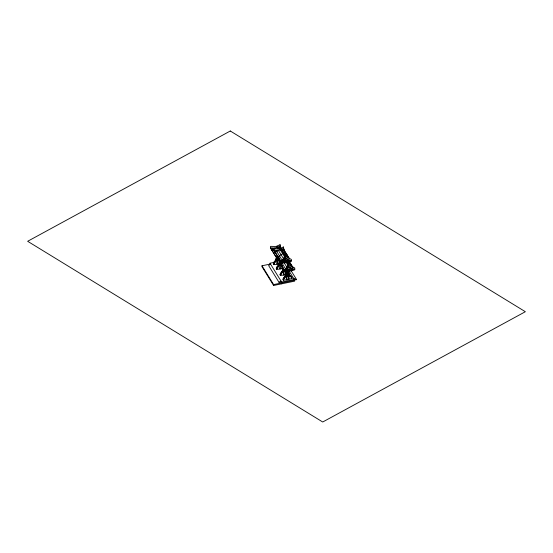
<?xml version="1.0" encoding="UTF-8"?>
<svg xmlns="http://www.w3.org/2000/svg" width="553" height="553" viewBox="0 0 553 553"><rect width="100%" height="100%" fill="white"/><g stroke="black" fill="none" stroke-linecap="round" stroke-linejoin="round"><path stroke-width="0.83" d="M288.313 274.24L289.281 275.906L288.894 275.035L286.758 275.56L286.827 279.859L288.894 279.431L288.756 275.574L288.756 279.203L291.963 278.546C291.272 276.935 290.083 274.723 288.3 274.827M280.108 268.986L276.756 269.429L278.802 265.419A2.191 1.355 -13.1 0 1 278.498 264.922L279.224 264.306A2.198 0.601 78.3 0 1 279.68 265.053L280.108 265.357L280.108 268.986L282.175 268.564L282.175 265.654M283.876 275.076L283.876 271.447L283.447 271.15A2.198 0.601 78.3 0 0 282.991 270.403L282.265 271.018A2.191 1.355 -13.1 0 0 282.576 271.516L280.523 275.518L287.021 274.447M286.406 275.926L285.597 276.362A2.191 1.355 -13.1 0 1 285.217 275.795L285.942 275.18A2.198 0.601 78.3 0 1 286.406 275.926L286.689 276.002M278.94 265.53L279.68 265.053M285.804 271.523L285.804 274.426L289.012 273.77L287.843 271.253M290.09 275.988L290.733 275.961L291.307 276.991A1.631 1.044 -36.1 0 1 291.286 277.274M277.15 264.21L273.804 264.645L274.509 262.592L275.684 261.32L275.221 260.318L276.265 259.53A2.198 0.601 78.3 0 1 276.728 260.276L277.15 260.581L277.15 264.21L279.217 263.781L279.217 260.152M278.636 266.097L278.159 265.302L278.491 264.818M281.94 271.53L282.258 270.908M286.689 279.631L283.482 280.295L283.482 279.763C284.373 278.187 285.148 277.233 285.217 275.691M289.786 275.546L289.793 275.505A2.191 1.127 12 0 0 289.454 274.917L289.482 274.862M275.228 262.163L274.993 261.922A2.191 0.657 80.6 0 0 274.765 261.548L275.221 260.574M278.18 266.94L277.972 266.746A2.191 0.657 80.6 0 0 277.717 266.325L278.173 265.35M281.947 273.037L281.774 272.871A2.191 1.396 -27.8 0 1 281.463 272.373L281.94 271.44M284.906 277.813L284.677 277.571A2.191 0.657 80.6 0 0 284.442 277.191L284.899 276.217M280.412 260.345L280.516 260.546M289.627 275.242L290.249 275.94M291.721 277.896A1.804 1.141 -19.5 0 0 291.258 277.15L291.251 276.942A1.486 0.947 -36.1 0 0 291.092 276.694L291.037 276.645A1.631 1.044 -36.1 0 0 290.823 276.528M278.035 256.682L276.099 257.076L272.007 250.468L272.809 248.103L277.067 247.709L277.959 249.147M276.099 257.076L270.528 247.709L272.809 248.103L281.76 262.806L284.864 257.235L284.864 256.032L291.396 259.447L291.396 261.265L287.975 262.226L286.889 258.714L284.864 257.235L286.475 262.537L281.76 263.249L273.908 250.55L273.908 248.739L280.447 248.891L283.544 246.749L283.544 248.567L284.436 250.993L288.749 257.954M281.546 262.405L280.164 263.2L285.141 271.343L288.244 265.772L288.244 263.753L285.493 259.309M287.975 261.783L289.115 259.965L291.396 260.816L281.76 262.806M280.212 259.931L280.164 263.65L285.141 271.786L291.355 270.77L292.496 268.502L294.777 269.352L285.141 271.343M284.864 256.032L281.76 261.438L281.76 263.249M281.484 264.306C279.88 266.138 277.488 262.399 280.744 263.117M279.604 260.256L279.217 259.392L277.094 259.889L277.012 263.988M273.804 264.645A2.198 1.272 0 0 1 273.341 263.899L274.046 261.846L274.765 261.417M276.756 269.429A2.198 1.272 0 0 1 276.3 268.682L277.005 266.622L277.717 266.193M280.523 275.518A2.198 1.272 0 0 1 280.067 274.772L280.772 272.712L281.484 272.29M283.482 280.295A2.198 1.272 0 0 1 283.018 279.548L283.724 277.488L284.442 277.067M275.035 248.076L272.007 250.018M280.869 261.721L280.869 261.272L283.896 259.329L286.889 258.714L289.115 259.965L282.846 261.258L284.982 262.399L284.982 262.848M284.249 270.258L284.249 269.809L287.277 267.866L290.27 267.251L292.496 268.502L286.226 269.795L288.362 270.935L288.362 271.385M270.604 264.21L268.599 265.523L279.016 282.362L281.021 281.947L281.629 282.936M279.016 282.362L281.021 281.055L281.021 281.947M278.94 248.926L278.028 247.461L280.164 245.726L281.055 248.601L280.164 246.175L280.164 244.357L277.067 246.5L270.528 246.348L270.528 248.159L272.007 250.468M285.714 256.813L281.408 249.852L283.544 248.117L284.436 250.544L289.53 258.776M276.099 256.627L277.488 255.832M285.673 276.438L285.362 276.963M276.728 260.276L275.684 261.32M291.355 270.77L294.777 269.802L294.777 267.984L288.244 264.569L285.141 269.975L285.141 271.786M286.827 275.463L285.701 274.295L286.648 275.823L289.281 275.276L288.279 273.735L289.226 275.781M274.247 252.521L273.521 252.493M278.76 256.82L277.115 257.159M277.779 257.318L276.327 257.027M278.505 257.345L277.779 257.2M279.224 257.484L278.505 257.401M278.664 258.528L278.657 258.099L276.023 258.652L276.023 259.281M277.253 257.041L277.551 259.198L278.373 259.025L278.373 257.345M279.604 259.627L276.97 260.173L276.023 258.652L277.15 259.813M279.604 260.145L276.97 260.802L276.023 259.074L276.991 260.663M291.182 270.846L296.615 279.631L294.058 280.157L294.058 279.265L294.666 281.145L273.617 285.486L261.984 266.67L261.984 265.779L269.995 264.127L269.995 263.228L274.212 262.357M280.959 263.021L278.982 263.428L278.982 264.058M280.682 263.228L279.078 263.56L279.078 259.931M281.035 263.325L280.212 263.498L280.502 263.975L280.502 260.408M281.242 264.68L279.922 264.949L279.963 268.765M281.242 265.101L279.922 265.468L278.982 263.85L279.922 265.578L281.899 265.17M282.521 265.896L281.795 265.869M282.037 266.885L282.037 268.336L283.641 268.005M284.069 269.249L282.749 269.518L282.749 270.147M285.009 270.77L283.689 271.039C281.366 267.776 284.456 270.279 283.689 271.668L285.666 271.26M283.447 271.15L282.707 271.62M285.009 271.191L283.689 271.468L282.804 270.051M283.689 271.558L285.009 271.288M286.931 271.005L287.228 274.841L288.058 274.668L288.058 271.316M288.583 274.634A2.198 0.601 78.3 0 1 289.046 275.38L289.772 275.442M289.281 275.698L286.668 276.237M289.281 275.795L286.648 276.445L285.701 274.813M269.995 263.228L281.629 282.037L294.279 279.431L294.279 280.33M261.984 265.779L273.617 284.588L294.666 280.247M278.615 258.085L279.217 259.392M276.991 260.594L279.548 260.131M280.869 261.272L282.189 261.258M284.249 269.809L285.569 269.802M287.83 271.813L288.548 272.484A1.991 1.272 -32.9 0 1 289.012 273.23M284.436 250.993L284.436 250.544L281.408 249.852M278.028 247.461L281.055 248.152L279.085 246.811L280.578 249.396M284.152 254.283L287.18 254.974L287.18 255.424M293.671 278.449L296.615 279.631M289.309 274.841L289.461 274.91A2.164 0.899 -88.3 0 1 289.765 275.408L289.896 275.394A2.191 0.857 88.9 0 1 290.055 275.65L290.09 275.899M291.258 277.15L291.507 277.267A1.991 1.272 -32.9 0 1 291.97 278.007M284.436 250.544L282.465 249.203L287.36 257.283M285.576 261.458L288.244 265.772L290.27 267.251L291.355 270.32M285.756 274.765L286.668 276.306M275.532 261.175L275.546 261.182A2.191 1.376 -16.7 0 1 275.221 260.67M278.484 265.952L278.498 265.958A2.191 1.376 -16.7 0 1 278.18 265.447M282.265 272.048L281.954 271.585A2.191 1.376 -16.7 0 0 282.258 272.041L282.403 272.187M285.21 276.818L285.224 276.825A2.191 1.376 -16.7 0 1 284.899 276.313M275.871 260.663L275.85 260.65A2.191 1.355 -13.1 0 1 275.539 260.145L275.995 260.788M278.809 265.426L278.525 264.963M282.597 271.537L282.293 271.053M288.327 272.498A1.631 1.044 -36.1 0 0 288.313 272.242L288.3 272.166A1.486 0.947 -36.1 0 0 288.141 271.917L288.085 271.869A1.631 1.044 -36.1 0 0 287.843 271.71M289.765 275.297L289.779 275.311A2.191 1.085 15 0 1 290.09 275.816M281.74 272.843L281.719 272.795A2.191 0.657 80.6 0 0 281.484 272.415L281.463 272.387M277.696 266.297L277.717 266.325A2.191 1.396 -27.8 0 0 278.007 266.781M284.415 277.164L284.442 277.191A2.191 1.396 -27.8 0 0 284.726 277.654M288.127 271.903L288.134 271.917A2.191 0.961 -85.8 0 1 288.293 272.166L288.3 272.187M291.078 276.68L291.092 276.694A2.191 0.961 -85.8 0 1 291.244 276.942L291.258 276.97M274.025 262.35A1.631 0.608 29.3 0 0 274.039 262.509L274.053 262.564A1.486 0.553 29.3 0 0 274.212 262.82L274.267 262.882A1.631 0.608 29.3 0 0 274.482 263.097M276.991 267.286L277.012 267.341A1.486 0.553 29.3 0 0 277.171 267.597L277.226 267.666A1.631 0.608 29.3 0 0 277.44 267.873M280.993 273.756L280.938 273.687A1.486 0.553 29.3 0 1 280.779 273.431L280.952 273.707A1.631 0.608 29.3 0 0 281.207 273.963M283.703 277.993A1.631 0.608 29.3 0 0 283.717 278.152L283.737 278.214A1.486 0.553 29.3 0 0 283.889 278.463L283.945 278.532A1.631 0.608 29.3 0 0 284.166 278.74M285.217 275.795L285.521 276.279M289.212 261.334L292.848 267.21M289.668 262.516L292.848 267.659M288.279 261.846L291.002 266.249M284.422 256.523L280.371 249.977L280.371 247.958L284.933 255.334L284.864 257.235M279.348 249.375L277.067 245.691L277.067 247.709M287.09 262.108L288.908 265.046M283.509 258.693L278.415 250.468L273.908 250.101L275.387 252.859M284.097 262.723L286.827 267.134M289.136 271.122L294.279 279.431M282.258 260.477L276.189 250.495L275.387 252.41L278.415 250.468L280.447 250.101L280.447 248.891M282.002 263.138L285.638 269.014M278.083 258.548L278.373 259.025M288.058 274.668L287.76 274.191A0.906 0.525 0 0 1 288.182 274.993A0.906 0.525 0 0 1 286.682 274.889L286.606 274.758A0.906 0.525 0 0 1 287.304 274.143M283.979 269.588L284.27 270.064M279.369 263.401L280.108 264.597M282.749 270.037L283.689 271.668M280.281 273.956L280.309 274.025A1.804 0.864 17.1 0 0 280.772 274.772M288.362 270.935L287.277 267.866M284.982 262.399L283.896 259.329M288.244 265.772L289.855 271.074M288.548 272.484L288.548 273.023A2.198 1.272 0 0 1 289.012 273.77M288.341 274.177L288.341 273.756L285.701 274.295L285.701 274.924M287.228 271.482L287.228 274.841M286.827 276.224L286.827 279.859M286.226 275.982L286.226 278.159M285.963 260.069L285.963 261.7M285.942 271.018L285.942 274.654M283.737 271.226L283.737 274.855M282.652 251.65L282.652 253.668L278.131 256.841L278.131 257.29M281.629 282.037L281.629 283.834M281.332 261.666L281.332 263.09M277.551 256.675L277.551 259.198M273.617 284.588L273.617 285.486M277.005 268.675A1.804 0.864 17.1 0 1 276.541 267.929M276.756 268.889A1.991 0.788 27.1 0 1 276.293 268.143M276.97 267.244A1.631 0.608 29.3 0 1 276.956 267.092M281.187 264.244A0.906 0.525 0 0 1 279.963 264.023L279.887 263.892A0.906 0.525 0 0 1 280.578 263.269M274.046 263.899A1.804 0.864 17.1 0 1 273.59 263.152M275.048 262.004A2.191 1.396 -27.8 0 1 274.737 261.507M273.804 264.113A1.991 0.788 27.1 0 1 273.341 263.366M277.855 258.486A0.906 0.525 0 0 1 278.581 259.288A0.906 0.525 0 0 1 277.012 259.246L276.929 259.115A0.906 0.525 0 0 1 277.399 258.541M280.523 274.979A1.991 0.788 27.1 0 1 280.067 274.233M280.737 273.334A1.631 0.608 29.3 0 1 280.724 273.182M284.491 270.396A0.906 0.525 0 0 1 283.73 270.113L283.654 269.982A0.906 0.525 0 0 1 283.931 269.484M288.383 272.415A1.804 1.141 -19.5 0 1 288.77 273.12M283.724 279.548A1.804 0.864 17.1 0 1 283.267 278.802M283.482 279.763A1.991 0.788 27.1 0 1 283.018 279.016M291.694 277.965A2.198 1.272 0 0 1 291.963 278.546M230.29 130.999L27.65 241.288L322.717 422.001L525.35 311.712L230.29 130.999M290.29 275.954L290.263 275.94A2.191 0.94 23.4 0 1 290.456 276.203A2.191 0.539 76.1 0 0 290.311 275.982L290.311 275.982"/></g></svg>
